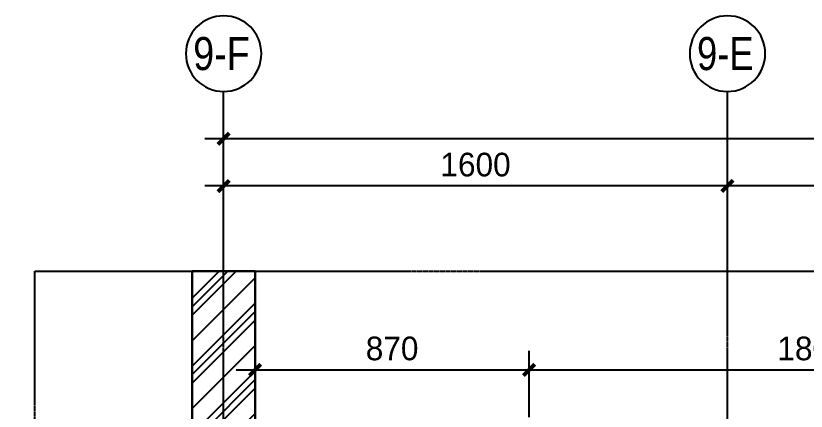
# Model space of a CAD drawing. Header units: millimetres. Extents: x 590 to 34010, y 590 to 7410.
# Drawn here: x 21340 to 23850, y 6155 to 7410 of the extents above; entities that cross this region are included whole.
import ezdxf
from ezdxf.enums import TextEntityAlignment as Align

# ---------------------------------------------------------------- set-up
doc = ezdxf.new("R2010")
doc.units = ezdxf.units.MM
doc.header["$PDMODE"] = 35
doc.linetypes.add('Pbo-Center', pattern=[9, 6, -1, 1, -1])
doc.linetypes.add('Pbo-Hidden', pattern=[1.875, 1.25, -0.625])
doc.layers.get('0').update_dxf_attribs({"color": 14})
doc.layers.get('DEFPOINTS').update_dxf_attribs({"color": 5})
for name, color, linetype in [('!PboEM-Dim', 50, 'Continuous'), ('!PboEX-Beam', 218, 'Pbo-Hidden'), ('!PboGS-13Light-Center', 134, 'Pbo-Center'), ('!PboGS-Dim', 50, 'Continuous'), ('!PboPL-AxisNumber', 150, 'Continuous'), ('!PboPL-EXwalls', 190, 'Continuous'), ('!PboPL-Grid', 124, 'Pbo-Center'), ('!PboPL-Hatch', 250, 'Continuous'), ('!PboPL-TXT25', 40, 'Continuous')]:
    doc.layers.add(name, color=color, linetype=linetype)
doc.styles.add('!PYH.V2008_EN', font='')
doc.styles.add('!赫思Norm', font='赫思StyleNormEN.SHX', dxfattribs={"width": 0.9, "bigfont": '赫思StyleDimTextCN.SHX'})
doc.styles.get('!PYH.V2008_EN').set_extended_font_data('赫思深化DWG.CN繁')
doc.dimstyles.new('!PboMS-30', dxfattribs={"dimscale": 30, "dimtxt": 2.5, "dimasz": 1.2, "dimexe": 2, "dimexo": 2, "dimgap": 1, "dimtad": 1, "dimdec": 0, "dimdsep": 46, "dimtxsty": '!PYH.V2008_EN', "dimblk": 'ARCHTICK', "dimcen": 1, "dimdle": 2, "dimclrd": 44, "dimclre": 44, "dimclrt": 256, "dimadec": 1, "dimazin": 2, "dimtfac": 1, "dimtdec": 0, "dimtix": 1, "dimtmove": 2, "dimatfit": 1, "dimldrblk": '!PYH_DIM.ARCHTICK', "dimfxl": 5, "dimfxlon": 1, "dimtolj": 1, "dimtzin": 0, "dimlwd": -1, "dimlwe": -1, "dimarcsym": 0})

# ---------------------------------------------------------------- blocks, each defined once
blk = doc.blocks.new('_ArchTick')
at = {"const_width": 0.35}
blk.add_lwpolyline([(0.5, 0.5), (-0.5, -0.5)], dxfattribs=at)
blk = doc.blocks.new('*D102')
at = {"layer": '!PboGS-Dim', "color": 44, "transparency": 16777216}
for p, q in [((22000, 6870), (22000, 7080)), ((31100, 6870), (31100, 7080)), ((31160, 7020), (21940, 7020))]:
    blk.add_line(p, q, dxfattribs=at)
at = {"layer": 'DEFPOINTS', "color": 0, "transparency": 16777216}
for p in [(22000, 7020), (22000, 6600), (31100, 6600)]:
    blk.add_point(p, dxfattribs=at)
at = {"layer": '!PboGS-Dim', "color": 44, "transparency": 16777216, "xscale": 36, "yscale": 36, "zscale": 36, "rotation": 180}
blk.add_blockref('_ArchTick', (22000, 7020), dxfattribs=at)
at = {"layer": '!PboGS-Dim', "color": 44, "transparency": 16777216, "xscale": 36, "yscale": 36, "zscale": 36}
blk.add_blockref('_ArchTick', (31100, 7020), dxfattribs=at)
at = {"layer": '!PboGS-Dim', "transparency": 16777216, "insert": (26550, 7087.5), "char_height": 75, "attachment_point": 5, "style": '!PYH.V2008_EN'}
blk.add_mtext('\\A1;9100', dxfattribs=at)
blk = doc.blocks.new('!PYH_DIM.ARCHTICK')
blk.add_lwpolyline([(0, 0, 0, 0, 0), (-0.964, -1.149, 0.4, 0.25, 0), (0, 0, 0.25, 0.4, 0), (-0.964, 1.149, 0, 0, 0), (0, 0, 0, 0, 0), (-1.635, 0, 0, 0, 0)], format="xyseb")
blk = doc.blocks.new('*D95')
at = {"layer": '!PboGS-Dim', "color": 44, "transparency": 16777216}
for p, q in [((23600, 6720), (23600, 6930)), ((24800, 6720), (24800, 6930)), ((24860, 6870), (23540, 6870))]:
    blk.add_line(p, q, dxfattribs=at)
at = {"layer": 'DEFPOINTS', "color": 0, "transparency": 16777216}
for p in [(23600, 6870), (23600, 6600), (24800, 6600)]:
    blk.add_point(p, dxfattribs=at)
at = {"layer": '!PboGS-Dim', "color": 44, "transparency": 16777216, "xscale": 36, "yscale": 36, "zscale": 36, "rotation": 180}
blk.add_blockref('_ArchTick', (23600, 6870), dxfattribs=at)
at = {"layer": '!PboGS-Dim', "color": 44, "transparency": 16777216, "xscale": 36, "yscale": 36, "zscale": 36}
blk.add_blockref('_ArchTick', (24800, 6870), dxfattribs=at)
at = {"layer": '!PboGS-Dim', "transparency": 16777216, "insert": (24200, 6937.5), "char_height": 75, "attachment_point": 5, "style": '!PYH.V2008_EN'}
blk.add_mtext('\\A1;1200', dxfattribs=at)
blk = doc.blocks.new('*D96')
at = {"layer": '!PboGS-Dim', "color": 44, "transparency": 16777216}
for p, q in [((22000, 6720), (22000, 6930)), ((23600, 6720), (23600, 6930)), ((23660, 6870), (21940, 6870))]:
    blk.add_line(p, q, dxfattribs=at)
at = {"layer": 'DEFPOINTS', "color": 0, "transparency": 16777216}
for p in [(22000, 6870), (22000, 6600), (23600, 6600)]:
    blk.add_point(p, dxfattribs=at)
at = {"layer": '!PboGS-Dim', "color": 44, "transparency": 16777216, "xscale": 36, "yscale": 36, "zscale": 36, "rotation": 180}
blk.add_blockref('_ArchTick', (22000, 6870), dxfattribs=at)
at = {"layer": '!PboGS-Dim', "color": 44, "transparency": 16777216, "xscale": 36, "yscale": 36, "zscale": 36}
blk.add_blockref('_ArchTick', (23600, 6870), dxfattribs=at)
at = {"layer": '!PboGS-Dim', "transparency": 16777216, "insert": (22800, 6937.5), "char_height": 75, "attachment_point": 5, "style": '!PYH.V2008_EN'}
blk.add_mtext('\\A1;1600', dxfattribs=at)
blk = doc.blocks.new('!pbo_grid201706_blkSC')
blk.add_circle((0, 0), 4)
at = {"layer": '!PboPL-TXT25', "style": '!赫思Norm', "width": 1.599118}
blk.add_attdef('A', text='', height=3.5, dxfattribs=at).set_placement((-2.761, -1.652), (3.221, -1.652), align=Align.FIT)
blk = doc.blocks.new('*D110')
at = {"layer": '!PboEM-Dim', "color": 44, "transparency": 16777216}
for p, q in [((22100, 6136.5), (22100, 6346.5)), ((22970, 6136.5), (22970, 6346.5)), ((22040, 6286.5), (23030, 6286.5))]:
    blk.add_line(p, q, dxfattribs=at)
at = {"layer": 'DEFPOINTS', "color": 0, "transparency": 16777216}
for p in [(22970, 6286.5), (22100, 5900), (22970, 5900)]:
    blk.add_point(p, dxfattribs=at)
at = {"layer": '!PboEM-Dim', "color": 44, "transparency": 16777216, "xscale": 36, "yscale": 36, "zscale": 36, "rotation": 180}
blk.add_blockref('_ArchTick', (22100, 6286.5), dxfattribs=at)
at = {"layer": '!PboEM-Dim', "color": 44, "transparency": 16777216, "xscale": 36, "yscale": 36, "zscale": 36}
blk.add_blockref('_ArchTick', (22970, 6286.5), dxfattribs=at)
at = {"layer": '!PboEM-Dim', "transparency": 16777216, "insert": (22535, 6354), "char_height": 75, "attachment_point": 5, "style": '!PYH.V2008_EN'}
blk.add_mtext('\\A1;870', dxfattribs=at)
blk = doc.blocks.new('*D111')
at = {"layer": '!PboEM-Dim', "color": 44, "transparency": 16777216}
for p, q in [((22970, 6136.5), (22970, 6346.5)), ((24770, 6136.5), (24770, 6346.5)), ((22910, 6286.5), (24830, 6286.5))]:
    blk.add_line(p, q, dxfattribs=at)
at = {"layer": 'DEFPOINTS', "color": 0, "transparency": 16777216}
for p in [(24770, 6286.5), (22970, 5900), (24770, 5860)]:
    blk.add_point(p, dxfattribs=at)
at = {"layer": '!PboEM-Dim', "color": 44, "transparency": 16777216, "xscale": 36, "yscale": 36, "zscale": 36, "rotation": 180}
blk.add_blockref('_ArchTick', (22970, 6286.5), dxfattribs=at)
at = {"layer": '!PboEM-Dim', "color": 44, "transparency": 16777216, "xscale": 36, "yscale": 36, "zscale": 36}
blk.add_blockref('_ArchTick', (24770, 6286.5), dxfattribs=at)
at = {"layer": '!PboEM-Dim', "transparency": 16777216, "insert": (23870, 6354), "char_height": 75, "attachment_point": 5, "style": '!PYH.V2008_EN'}
blk.add_mtext('\\A1;1800', dxfattribs=at)

msp = doc.modelspace()

# ---------------------------------------------------------------- hatches: boundary and pattern name
at = {"layer": '!PboPL-Hatch'}
h = msp.add_hatch(dxfattribs=at)
h.set_pattern_fill('PLASTI', color=256, scale=24, angle=225)
h.set_pattern_definition([(225, (64061.15, 11604.46), (107.7631, -107.7631), []), (225, (64074.62, 11590.99), (107.7631, -107.7631), []), (225, (64088.09, 11577.51), (107.7631, -107.7631), []), (225, (64128.5, 11537.1), (107.7631, -107.7631), [])])
h.paths.add_polyline_path([(31200, 5600), (31000, 5600), (31000, 5200), (31200, 5200)])
h.paths.add_polyline_path([(31800, 2700), (31200, 2700), (31200, 2600), (31800, 2600)])
h.paths.add_polyline_path([(31200, 1900), (31000, 1900), (31000, 1400), (31200, 1400)])
h.paths.add_polyline_path([(27800, 6100), (22100, 6100), (22100, 6600), (21900, 6600), (21900, 5250), (22100, 5250), (22100, 5900), (22650, 5900), (23250, 5900), (23850, 5900), (27800, 5900)])
h.paths.add_polyline_path([(32900, 6100), (31200, 6100), (31200, 5900), (32900, 5900)])

# ---------------------------------------------------------------- linework, layer by layer
at = {"layer": '!PboEX-Beam'}
msp.add_lwpolyline([(21900, 6600), (22100, 6600), (22100, 4200), (21900, 4200)], close=True, dxfattribs=at)
at = {"layer": '!PboGS-13Light-Center'}
for points in [[(21400, 6600), (27240, 6600), (27270, 6660), (27330, 6540), (27360, 6600), (33200, 6600)], [(21400, 1400), (21400, 3940), (21340, 3970), (21460, 4030), (21400, 4060), (21400, 6600)]]:
    msp.add_lwpolyline(points, dxfattribs=at)
at = {"layer": '!PboPL-AxisNumber'}
for p, q in [((22000, 6600), (22000, 7170)), ((23600, 6600), (23600, 7170))]:
    msp.add_line(p, q, dxfattribs=at)
at = {"layer": '!PboPL-EXwalls'}
msp.add_lwpolyline([(27800, 5900), (27800, 6100), (22100, 6100), (22100, 6600), (21900, 6600), (21900, 5250), (22100, 5250), (22100, 5900)], close=True, dxfattribs=at)
at = {"layer": '!PboPL-Grid'}
for points in [[(22000, 1400), (22000, 6600)], [(23600, 1400), (23600, 6600)]]:
    msp.add_lwpolyline(points, dxfattribs=at)

# ---------------------------------------------------------------- block references
at = {"layer": '!PboPL-AxisNumber'}
ref = msp.add_blockref('!pbo_grid201706_blkSC', (22000, 7290), dxfattribs=dict(at, xscale=-30, yscale=30, zscale=30))
ref.add_attrib('A', '9-F', dxfattribs={"layer": '!PboPL-TXT25', "height": 105, "style": '!PYH.V2008_EN', "width": 0.689655}).set_placement((21903.4, 7237.8), (22082.8, 7237.8), align=Align.FIT)
ref = msp.add_blockref('!pbo_grid201706_blkSC', (23600, 7290), dxfattribs=dict(at, xscale=-30, yscale=30, zscale=30))
ref.add_attrib('A', '9-E', dxfattribs={"layer": '!PboPL-TXT25', "height": 105, "style": '!PYH.V2008_EN', "width": 0.698893}).set_placement((23503.4, 7237.8), (23682.8, 7237.8), align=Align.FIT)

# ---------------------------------------------------------------- dimensions: what is measured, and where the dimension line sits
at = {"layer": '!PboEM-Dim'}
for base, p1, p2, picture, middle in [((22970, 6286.5), (22100, 5900), (22970, 5900), '*D110', (22535, 6354)), ((24770, 6286.5), (22970, 5900), (24770, 5860), '*D111', (23870, 6354))]:
    dim = msp.add_linear_dim(base=base, p1=p1, p2=p2, dimstyle='!PboMS-30', dxfattribs=at)
    dim.commit()
    dim.dimension.update_dxf_attribs({"geometry": picture, "text_midpoint": middle})
at = {"layer": '!PboGS-Dim'}
for base, p1, p2, picture, middle in [((22000, 7020), (31100, 6600), (22000, 6600), '*D102', (26550, 7087.5)), ((22000, 6870), (23600, 6600), (22000, 6600), '*D96', (22800, 6937.5)), ((23600, 6870), (24800, 6600), (23600, 6600), '*D95', (24200, 6937.5))]:
    dim = msp.add_linear_dim(base=base, p1=p1, p2=p2, angle=180, dimstyle='!PboMS-30', dxfattribs=at)
    dim.commit()
    dim.dimension.update_dxf_attribs({"geometry": picture, "text_midpoint": middle})

doc.saveas('drawing.dxf')
